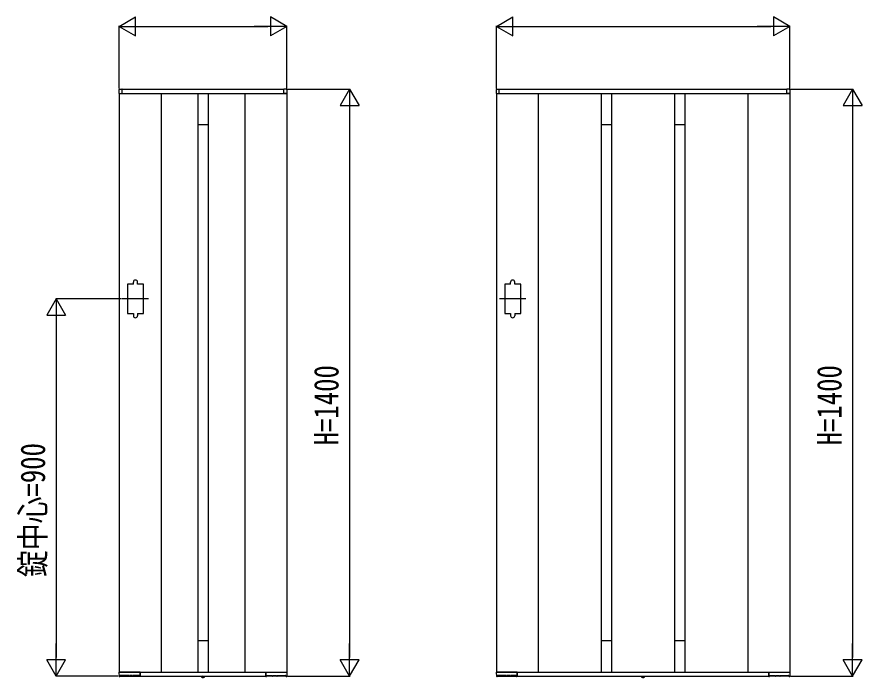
# Model space of a CAD drawing. Units: millimetres, scale not verified. Extents: x -8410 to 8410, y -5940 to 5940.
# Drawn here: x -1654 to 363, y -254 to 1322 of the extents above; entities that cross this region are included whole.
import ezdxf
from ezdxf.enums import TextEntityAlignment as Align

# ---------------------------------------------------------------- set-up
doc = ezdxf.new("R2010")
doc.units = ezdxf.units.MM
doc.header["$LTSCALE"] = 30
doc.layers.add('0-2_YKK_A1', color=4, linetype='Continuous')
doc.layers.add('0-3_YKK_D', color=6, linetype='Continuous')
doc.styles.add('ＭＳ ゴシック', font='')
doc.styles.get('ＭＳ ゴシック').set_extended_font_data('MS Gothic')

msp = doc.modelspace()

# ---------------------------------------------------------------- linework, layer by layer
at = {"layer": '0-2_YKK_A1'}
for p, q in [((-1409.05, 1150.13), (-1403.49, 1150.47)), ((-1402.96, 1150), (-1016.96, 1150)), ((-1402.96, 1140), (-1402.96, 1150)), ((-1402.96, 1140.3), (-1402.96, 1149.97)), ((-1016.96, 1140), (-1016.96, 1150)), ((-1016.96, 1140.3), (-1016.96, 1149.97)), ((-1010.87, 1150.13), (-1016.43, 1150.47)), ((-509.05, 1150.13), (-503.49, 1150.47)), ((-502.96, 1150), (183.04, 1150)), ((-502.96, 1140), (-502.96, 1150)), ((-502.96, 1140.3), (-502.96, 1149.97)), ((183.04, 1140), (183.04, 1150)), ((183.04, 1140.3), (183.04, 1149.97)), ((189.13, 1150.13), (183.57, 1150.47)), ((-1410.46, 1148.63), (-1410.46, 1140.5)), ((-1409.96, 1140), (-1409.96, -240)), ((-1409.96, 1140), (-1009.96, 1140)), ((-1409.96, 1140), (-1403.26, 1140)), ((-1403.26, 1140), (-1403.26, 1140)), ((-1309.96, 1140), (-1309.96, -240)), ((-1222.46, 1140), (-1222.46, -240)), ((-1222.46, 1140), (-1222.46, -240)), ((-1197.46, 1140), (-1197.46, -240)), ((-1109.96, 1140), (-1109.96, -240)), ((-1009.96, 1140), (-1016.66, 1140)), ((-1016.66, 1140), (-1016.66, 1140)), ((-1009.96, 1140), (-1009.96, -240)), ((-1009.46, 1148.63), (-1009.46, 1140.5)), ((-510.46, 1148.63), (-510.46, 1140.5)), ((-509.96, 1140), (-509.96, -240)), ((-509.96, 1140), (190.04, 1140)), ((-509.96, 1140), (-503.26, 1140)), ((-503.26, 1140), (-503.26, 1140)), ((-409.96, 1140), (-409.96, -240)), ((-259.96, 1140), (-259.96, -240)), ((-234.96, 1140), (-234.96, -240)), ((-84.96, 1140), (-84.96, -240)), ((-59.96, 1140), (-59.96, -240)), ((90.04, 1140), (90.04, -240)), ((190.04, 1140), (183.34, 1140)), ((183.34, 1140), (183.34, 1140)), ((190.04, 1140), (190.04, -240)), ((190.54, 1148.63), (190.54, 1140.5)), ((-1197.46, 1065), (-1222.46, 1065)), ((-234.96, 1065), (-259.96, 1065)), ((-59.96, 1065), (-84.96, 1065)), ((-1375.96, 685), (-1375.96, 690)), ((-1365.96, 685), (-1365.96, 690)), ((-475.96, 685), (-475.96, 690)), ((-465.96, 685), (-465.96, 690)), ((-1339.46, 650), (-1402.46, 650)), ((-439.46, 650), (-502.46, 650)), ((-1375.96, 615), (-1375.96, 610)), ((-1365.96, 615), (-1365.96, 610)), ((-475.96, 615), (-475.96, 610)), ((-465.96, 615), (-465.96, 610)), ((-1197.46, -165), (-1222.46, -165)), ((-234.96, -165), (-259.96, -165)), ((-59.96, -165), (-84.96, -165)), ((-1410.43, -240.53), (-1409.85, -250.03)), ((-1409.96, -240), (-1009.96, -240)), ((-1360.26, -240), (-1409.93, -240)), ((-1359.96, -240), (-1359.96, -250)), ((-1359.96, -249.98), (-1359.96, -240.3)), ((-1059.96, -240), (-1059.96, -250)), ((-1059.96, -249.98), (-1059.96, -240.3)), ((-1059.66, -240), (-1009.99, -240)), ((-1009.49, -240.53), (-1010.07, -250.03)), ((-510.43, -240.53), (-509.85, -250.03)), ((-509.96, -240), (190.04, -240)), ((-460.26, -240), (-509.93, -240)), ((-459.96, -240), (-459.96, -250)), ((-459.96, -249.98), (-459.96, -240.3)), ((140.04, -240), (140.04, -250)), ((140.04, -249.98), (140.04, -240.3)), ((140.34, -240), (190.01, -240)), ((190.51, -240.53), (189.93, -250.03)), ((-1408.6, -250.5), (-1409.35, -250.5)), ((-1407.56, -249.5), (-1362.09, -249.5)), ((-1387.17, -247.9), (-1407.04, -247.9)), ((-1386.85, -248.19), (-1386.84, -249.01)), ((-1385.12, -249.01), (-1385.1, -248.19)), ((-1378.13, -247.9), (-1384.79, -247.9)), ((-1377.82, -248.19), (-1377.8, -249.01)), ((-1376.08, -249.01), (-1376.07, -248.19)), ((-1362.13, -247.9), (-1375.75, -247.9)), ((-1365.86, -247.9), (-1365.84, -249.01)), ((-1361.82, -248.19), (-1361.79, -249.99)), ((-1360.46, -250.48), (-1361.29, -250.48)), ((-1359.96, -250), (-1059.96, -250)), ((-1213.87, -250.5), (-1213.78, -250)), ((-1213.87, -250.5), (-1213.7, -251.47)), ((-1213.87, -250.5), (-1206.05, -250.5)), ((-1213.78, -250), (-1206.14, -250)), ((-1209.96, -254.2), (-1209.96, -250)), ((-1206.05, -250.5), (-1206.22, -251.47)), ((-1206.05, -250.5), (-1206.14, -250)), ((-1059.46, -250.48), (-1058.63, -250.48)), ((-1058.1, -248.19), (-1058.13, -249.99)), ((-1012.36, -249.5), (-1057.83, -249.5)), ((-1057.79, -247.9), (-1044.17, -247.9)), ((-1054.06, -247.9), (-1054.08, -249.01)), ((-1043.84, -249.01), (-1043.85, -248.19)), ((-1042.1, -248.19), (-1042.12, -249.01)), ((-1041.79, -247.9), (-1035.13, -247.9)), ((-1034.8, -249.01), (-1034.82, -248.19)), ((-1033.07, -248.19), (-1033.08, -249.01)), ((-1032.75, -247.9), (-1012.88, -247.9)), ((-1011.32, -250.5), (-1010.57, -250.5)), ((-508.6, -250.5), (-509.35, -250.5)), ((-507.56, -249.5), (-462.09, -249.5)), ((-487.17, -247.9), (-507.04, -247.9)), ((-486.85, -248.19), (-486.84, -249.01)), ((-485.12, -249.01), (-485.1, -248.19)), ((-478.13, -247.9), (-484.79, -247.9)), ((-477.82, -248.19), (-477.8, -249.01)), ((-476.08, -249.01), (-476.07, -248.19)), ((-462.13, -247.9), (-475.75, -247.9)), ((-465.86, -247.9), (-465.84, -249.01)), ((-461.82, -248.19), (-461.79, -249.99)), ((-460.46, -250.48), (-461.29, -250.48)), ((-459.96, -250), (140.04, -250)), ((-163.87, -250.5), (-163.78, -250)), ((-163.87, -250.5), (-163.7, -251.47)), ((-163.87, -250.5), (-156.05, -250.5)), ((-163.78, -250), (-156.14, -250)), ((-159.96, -254.2), (-159.96, -250)), ((-156.05, -250.5), (-156.22, -251.47)), ((-156.05, -250.5), (-156.14, -250)), ((140.54, -250.48), (141.37, -250.48)), ((141.9, -248.19), (141.87, -249.99)), ((187.64, -249.5), (142.17, -249.5)), ((142.21, -247.9), (155.83, -247.9)), ((145.94, -247.9), (145.92, -249.01)), ((156.16, -249.01), (156.15, -248.19)), ((157.9, -248.19), (157.88, -249.01)), ((158.21, -247.9), (164.87, -247.9)), ((165.2, -249.01), (165.18, -248.19)), ((166.93, -248.19), (166.92, -249.01)), ((167.25, -247.9), (187.12, -247.9)), ((188.68, -250.5), (189.43, -250.5))]:
    msp.add_line(p, q, dxfattribs=at)
for points in [[(-1375.96, 685), (-1389.96, 685), (-1389.96, 615), (-1375.96, 615)], [(-1365.96, 615), (-1351.96, 615), (-1351.96, 685), (-1365.96, 685)], [(-475.96, 685), (-489.96, 685), (-489.96, 615), (-475.96, 615)], [(-465.96, 615), (-451.96, 615), (-451.96, 685), (-465.96, 685)], [(-1407.64, -249.59), (-1407.8, -249.73), (-1407.96, -249.84), (-1408.1, -249.95)], [(-1407.35, -248.17), (-1407.41, -248.71), (-1407.47, -249.26)], [(-1386.85, -248.19), (-1386.86, -248.15), (-1386.87, -248.1), (-1386.89, -248.05), (-1386.92, -248.01), (-1386.97, -247.96), (-1387.05, -247.92), (-1387.17, -247.9)], [(-1384.79, -247.9), (-1384.92, -247.93), (-1385, -247.98), (-1385.05, -248.03), (-1385.08, -248.09), (-1385.09, -248.14), (-1385.1, -248.19)], [(-1377.82, -248.19), (-1377.82, -248.15), (-1377.83, -248.1), (-1377.86, -248.05), (-1377.89, -248.01), (-1377.94, -247.96), (-1378.01, -247.92), (-1378.13, -247.9)], [(-1375.75, -247.9), (-1375.89, -247.93), (-1375.97, -247.98), (-1376.01, -248.03), (-1376.04, -248.09), (-1376.06, -248.14), (-1376.07, -248.19)], [(-1361.82, -248.19), (-1361.82, -248.15), (-1361.83, -248.1), (-1361.86, -248.05), (-1361.89, -248.01), (-1361.94, -247.96), (-1362.01, -247.92), (-1362.13, -247.9)], [(-1212.26, -252.58), (-1211.11, -250.26), (-1209.96, -249.65)], [(-1207.66, -252.58), (-1208.82, -250.26), (-1209.96, -249.65)], [(-1058.1, -248.19), (-1058.1, -248.15), (-1058.09, -248.1), (-1058.06, -248.05), (-1058.03, -248.01), (-1057.98, -247.96), (-1057.91, -247.92), (-1057.79, -247.9)], [(-1044.17, -247.9), (-1044.03, -247.93), (-1043.96, -247.98), (-1043.91, -248.03), (-1043.88, -248.09), (-1043.86, -248.14), (-1043.85, -248.19)], [(-1042.1, -248.19), (-1042.1, -248.15), (-1042.09, -248.1), (-1042.06, -248.05), (-1042.03, -248.01), (-1041.98, -247.96), (-1041.91, -247.92), (-1041.79, -247.9)], [(-1035.13, -247.9), (-1035, -247.93), (-1034.92, -247.98), (-1034.87, -248.03), (-1034.84, -248.09), (-1034.83, -248.14), (-1034.82, -248.19)], [(-1033.07, -248.19), (-1033.06, -248.15), (-1033.05, -248.1), (-1033.03, -248.05), (-1033, -248.01), (-1032.95, -247.96), (-1032.87, -247.92), (-1032.75, -247.9)], [(-1012.57, -248.17), (-1012.51, -248.71), (-1012.46, -249.26)], [(-1012.28, -249.59), (-1012.12, -249.73), (-1011.97, -249.84), (-1011.82, -249.95)], [(-507.64, -249.59), (-507.8, -249.73), (-507.96, -249.84), (-508.1, -249.95)], [(-507.35, -248.17), (-507.41, -248.71), (-507.47, -249.26)], [(-486.85, -248.19), (-486.86, -248.15), (-486.87, -248.1), (-486.89, -248.05), (-486.92, -248.01), (-486.97, -247.96), (-487.05, -247.92), (-487.17, -247.9)], [(-484.79, -247.9), (-484.92, -247.93), (-485, -247.98), (-485.05, -248.03), (-485.08, -248.09), (-485.09, -248.14), (-485.1, -248.19)], [(-477.82, -248.19), (-477.82, -248.15), (-477.83, -248.1), (-477.86, -248.05), (-477.89, -248.01), (-477.94, -247.96), (-478.01, -247.92), (-478.13, -247.9)], [(-475.75, -247.9), (-475.89, -247.93), (-475.97, -247.98), (-476.01, -248.03), (-476.04, -248.09), (-476.06, -248.14), (-476.07, -248.19)], [(-461.82, -248.19), (-461.82, -248.15), (-461.83, -248.1), (-461.86, -248.05), (-461.89, -248.01), (-461.94, -247.96), (-462.01, -247.92), (-462.13, -247.9)], [(-162.26, -252.58), (-161.11, -250.26), (-159.96, -249.65)], [(-157.66, -252.58), (-158.82, -250.26), (-159.96, -249.65)], [(141.9, -248.19), (141.9, -248.15), (141.91, -248.1), (141.94, -248.05), (141.97, -248.01), (142.02, -247.96), (142.09, -247.92), (142.21, -247.9)], [(155.83, -247.9), (155.97, -247.93), (156.04, -247.98), (156.09, -248.03), (156.12, -248.09), (156.14, -248.14), (156.15, -248.19)], [(157.9, -248.19), (157.9, -248.15), (157.91, -248.1), (157.94, -248.05), (157.97, -248.01), (158.02, -247.96), (158.09, -247.92), (158.21, -247.9)], [(164.87, -247.9), (165, -247.93), (165.08, -247.98), (165.13, -248.03), (165.16, -248.09), (165.17, -248.14), (165.18, -248.19)], [(166.93, -248.19), (166.94, -248.15), (166.95, -248.1), (166.97, -248.05), (167, -248.01), (167.05, -247.96), (167.13, -247.92), (167.25, -247.9)], [(187.43, -248.17), (187.49, -248.71), (187.54, -249.26)], [(187.72, -249.59), (187.88, -249.73), (188.03, -249.84), (188.18, -249.95)]]:
    msp.add_lwpolyline(points, dxfattribs=at)
for centre, radius, start, end in [((-1408.96, 1148.63), 1.5, 93.5, 180), ((-1403.46, 1149.97), 0.5, 0, 93.5), ((-1016.46, 1149.97), 0.5, 86.5, 180), ((-1010.96, 1148.63), 1.5, 0, 86.5), ((-508.96, 1148.63), 1.5, 93.5, 180), ((-503.46, 1149.97), 0.5, 0, 93.5), ((183.54, 1149.97), 0.5, 86.5, 180), ((189.04, 1148.63), 1.5, 0, 86.5), ((-1409.96, 1140.5), 0.5, 180, 270), ((-1403.26, 1140.3), 0.3, 270, 0), ((-1016.66, 1140.3), 0.3, 180, 270), ((-1009.96, 1140.5), 0.5, 270, 0), ((-509.96, 1140.5), 0.5, 180, 270), ((-503.26, 1140.3), 0.3, 270, 0), ((183.34, 1140.3), 0.3, 180, 270), ((190.04, 1140.5), 0.5, 270, 0), ((-1370.96, 690), 5, 0, 180), ((-470.96, 690), 5, 0, 180), ((-1370.96, 610), 5, 180, 0), ((-470.96, 610), 5, 180, 0), ((-1409.93, -240.5), 0.5, 90, 183.5), ((-1360.26, -240.3), 0.3, 0, 90), ((-1059.66, -240.3), 0.3, 90, 180), ((-1009.99, -240.5), 0.5, 356.5, 90), ((-509.93, -240.5), 0.5, 90, 183.5), ((-460.26, -240.3), 0.3, 0, 90), ((140.34, -240.3), 0.3, 90, 180), ((190.01, -240.5), 0.5, 356.5, 90), ((-1409.35, -250), 0.5, 183.5, 269.34277), ((-1408.6, -250), 0.5, 269.32461, 6.10118), ((-1407.96, -249.21), 0.496, 309.83566, 354.1935), ((-1407.05, -248.2), 0.3, 90, 174.0064), ((-1386.34, -249), 0.5, 181, 270), ((-1385.62, -249), 0.5, 270, 359), ((-1377.3, -249), 0.5, 181, 270), ((-1376.58, -249), 0.5, 270, 359), ((-1365.34, -249), 0.5, 181, 270), ((-1362.09, -249.8), 0.3, 1, 90), ((-1361.29, -249.98), 0.5, 181.0014, 270.00152), ((-1360.46, -249.98), 0.5, 270, 0), ((-1212.81, -251.32), 0.9, 190, 239.36409), ((-1209.96, -246.5), 6.5, 239.36409, 300.63591), ((-1207.11, -251.32), 0.9, 300.63591, 350), ((-1059.46, -249.98), 0.5, 180, 270), ((-1058.63, -249.98), 0.5, 269.99848, 358.9986), ((-1057.83, -249.8), 0.3, 90, 179), ((-1054.58, -249), 0.5, 270, 359), ((-1043.34, -249), 0.5, 181, 270), ((-1042.62, -249), 0.5, 270, 359), ((-1034.3, -249), 0.5, 181, 270), ((-1033.58, -249), 0.5, 270, 359), ((-1012.87, -248.2), 0.3, 5.9936, 90), ((-1011.96, -249.21), 0.496, 185.8065, 230.16434), ((-1011.32, -250), 0.5, 173.89882, 270.67539), ((-1010.57, -250), 0.5, 270.65723, 356.5), ((-509.35, -250), 0.5, 183.5, 269.34277), ((-508.6, -250), 0.5, 269.32461, 6.10118), ((-507.96, -249.21), 0.496, 309.83566, 354.1935), ((-507.05, -248.2), 0.3, 90, 174.0064), ((-486.34, -249), 0.5, 181, 270), ((-485.62, -249), 0.5, 270, 359), ((-477.3, -249), 0.5, 181, 270), ((-476.58, -249), 0.5, 270, 359), ((-465.34, -249), 0.5, 181, 270), ((-462.09, -249.8), 0.3, 1, 90), ((-461.29, -249.98), 0.5, 181.0014, 270.00152), ((-460.46, -249.98), 0.5, 270, 0), ((-162.81, -251.32), 0.9, 190, 239.36409), ((-159.96, -246.5), 6.5, 239.36409, 300.63591), ((-157.11, -251.32), 0.9, 300.63591, 350), ((140.54, -249.98), 0.5, 180, 270), ((141.37, -249.98), 0.5, 269.99848, 358.9986), ((142.17, -249.8), 0.3, 90, 179), ((145.42, -249), 0.5, 270, 359), ((156.66, -249), 0.5, 181, 270), ((157.38, -249), 0.5, 270, 359), ((165.7, -249), 0.5, 181, 270), ((166.42, -249), 0.5, 270, 359), ((187.13, -248.2), 0.3, 5.9936, 90), ((188.04, -249.21), 0.496, 185.8065, 230.16434), ((188.68, -250), 0.5, 173.89882, 270.67539), ((189.43, -250), 0.5, 270.65723, 356.5)]:
    msp.add_arc(centre, radius, start, end, dxfattribs=at)
at = {"layer": '0-3_YKK_D'}
for p, q in [((-1409.96, 1300), (-1370.99, 1322.5)), ((-1370.99, 1277.5), (-1370.99, 1322.5)), ((-1009.96, 1300), (-1048.93, 1322.5)), ((-1048.93, 1322.5), (-1048.93, 1277.5)), ((-509.96, 1300), (-470.99, 1322.5)), ((-470.99, 1277.5), (-470.99, 1322.5)), ((190.04, 1300), (151.07, 1322.5)), ((151.07, 1322.5), (151.07, 1277.5)), ((-1409.96, 1152), (-1409.96, 1301)), ((-1409.96, 1300), (-1370.99, 1277.5)), ((-1409.96, 1300), (-1332.02, 1300)), ((-1364.96, 1300), (-1054.96, 1300)), ((-1009.96, 1300), (-1087.9, 1300)), ((-1009.96, 1300), (-1048.93, 1277.5)), ((-1009.96, 1152), (-1009.96, 1301)), ((-509.96, 1152), (-509.96, 1301)), ((-509.96, 1300), (-470.99, 1277.5)), ((-509.96, 1300), (-432.02, 1300)), ((-464.96, 1300), (145.04, 1300)), ((190.04, 1300), (112.1, 1300)), ((190.04, 1300), (151.07, 1277.5)), ((190.04, 1152), (190.04, 1301)), ((-1007.96, 1150), (-858.96, 1150)), ((-859.96, 1150), (-882.46, 1111.03)), ((-859.96, 1150), (-837.46, 1111.03)), ((-859.96, 1150), (-859.96, 1072.06)), ((192.04, 1150), (341.04, 1150)), ((340.04, 1150), (317.54, 1111.03)), ((340.04, 1150), (362.54, 1111.03)), ((340.04, 1150), (340.04, 1072.06)), ((-882.46, 1111.03), (-837.46, 1111.03)), ((317.54, 1111.03), (362.54, 1111.03)), ((-859.96, 1105), (-859.96, -205)), ((340.04, 1105), (340.04, -205)), ((-1559.96, 650), (-1582.46, 611.03)), ((-1404.46, 650), (-1560.96, 650)), ((-1559.96, 650), (-1537.46, 611.03)), ((-1559.96, 650), (-1559.96, 572.06)), ((-1582.46, 611.03), (-1537.46, 611.03)), ((-1559.96, 605), (-1559.96, -205)), ((-1559.96, -250), (-1559.96, -172.06)), ((-859.96, -250), (-859.96, -172.06)), ((340.04, -250), (340.04, -172.06)), ((-1559.96, -250), (-1582.46, -211.03)), ((-1537.46, -211.03), (-1582.46, -211.03)), ((-1559.96, -250), (-1537.46, -211.03)), ((-859.96, -250), (-882.46, -211.03)), ((-837.46, -211.03), (-882.46, -211.03)), ((-859.96, -250), (-837.46, -211.03)), ((340.04, -250), (317.54, -211.03)), ((362.54, -211.03), (317.54, -211.03)), ((340.04, -250), (362.54, -211.03)), ((-1411.96, -250), (-1560.96, -250)), ((-1007.96, -250), (-858.96, -250)), ((192.04, -250), (341.04, -250))]:
    msp.add_line(p, q, dxfattribs=at)

# ---------------------------------------------------------------- texts
at = {"layer": '0-3_YKK_D', "style": 'ＭＳ ゴシック', "width": 0.8}
for s, p in [('H=1400', (-868.96, 300.67)), ('H=1400', (331.04, 300.67)), ('錠中心=900', (-1568.96, -13.33))]:
    msp.add_text(s, height=58.65, rotation=90, dxfattribs=at).set_placement(p, align=Align.BOTTOM_LEFT)

doc.saveas('drawing.dxf')
